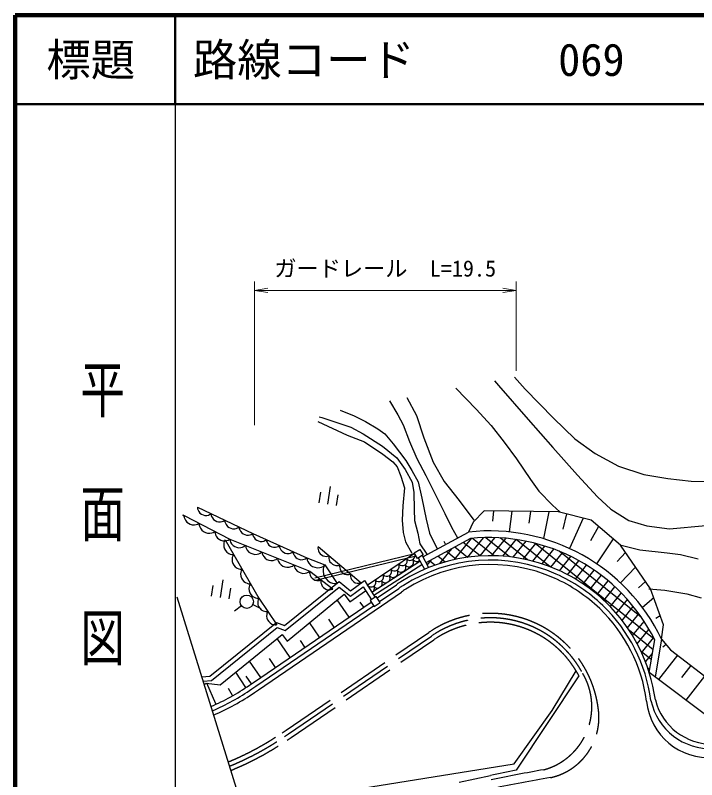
# Model space of a CAD drawing. Units: millimetres, scale not verified. Extents: x 40000 to 680000, y 20000 to 380000.
# Drawn here: x 40000 to 116746, y 293897 to 380000 of the extents above; entities that cross this region are included whole.
import ezdxf
from ezdxf.enums import TextEntityAlignment as Align

# ---------------------------------------------------------------- set-up
doc = ezdxf.new("R2010")
doc.units = ezdxf.units.MM
doc.header["$LTSCALE"] = 1000
doc.linetypes.add('DASHED', pattern=[7.5, 6, -1.5])
for name, color, linetype, lineweight in [('M-BGD', 7, 'Continuous', 25), ('M-STR-HTXT', 7, 'Continuous', 13), ('M-TTL', 2, 'Continuous', 140), ('M-TTL-BAND', 7, 'Continuous', 25), ('M-TTL-LINE', 7, 'Continuous', 50)]:
    doc.layers.add(name, color=color, linetype=linetype, lineweight=lineweight)
doc.layers.add('M-TTL-TXT', color=7, linetype='Continuous')
doc.styles.add('@ＭＳ ゴシック', font='')
doc.styles.add('ＭＳ ゴシック', font='')
doc.styles.get('@ＭＳ ゴシック').set_extended_font_data('@MS Gothic')
doc.styles.get('ＭＳ ゴシック').set_extended_font_data('MS Gothic')

# ---------------------------------------------------------------- blocks, each defined once
blk = doc.blocks.new('open_arrow')
at = {"color": 0, "linetype": 'Continuous', "lineweight": -2}
blk.add_lwpolyline([(7.5, 1.25), (0, 0), (7.5, -1.25)], dxfattribs=at)

msp = doc.modelspace()

# ---------------------------------------------------------------- linework, layer by layer
at = {"layer": 'M-BGD'}
for p, q in [((93986, 338817), (94427, 338319)), ((96241, 339242), (97428, 337887)), ((89631, 337995), (91919, 335646)), ((94427, 338319), (97777, 334474)), ((97428, 337887), (100628, 334639)), ((84109, 336954), (85202, 334906)), ((82143, 336583), (83085, 335000)), ((76595, 335537), (78168, 334892)), ((83085, 335000), (83697, 333880)), ((91919, 335646), (93580, 333796)), ((74065, 334262), (77385, 332705)), ((74237, 334787), (74514, 334687)), ((74514, 334687), (77776, 333594)), ((78168, 334892), (79460, 334246)), ((79460, 334246), (80836, 333402)), ((85202, 334906), (85996, 332422)), ((97777, 334474), (100531, 331332)), ((100628, 334639), (103033, 332311)), ((77776, 333594), (79194, 332869)), ((80836, 333402), (81639, 332865)), ((83697, 333880), (84388, 332004)), ((93580, 333796), (95057, 331905)), ((77385, 332705), (79342, 331937)), ((79194, 332869), (81363, 331465)), ((81639, 332865), (82562, 331712)), ((85996, 332422), (87049, 329658)), ((79342, 331937), (81400, 330583)), ((82562, 331712), (83996, 329856)), ((84388, 332004), (85231, 330074)), ((95057, 331905), (96436, 330035)), ((103033, 332311), (105324, 330623)), ((81363, 331465), (82957, 330147)), ((100531, 331332), (103330, 328211)), ((81400, 330583), (82515, 329720)), ((82957, 330147), (83915, 328827)), ((83996, 329856), (84645, 328738)), ((85231, 330074), (86243, 328168)), ((96436, 330035), (98022, 327709)), ((105324, 330623), (107930, 329199)), ((82515, 329720), (82998, 329126)), ((82998, 329126), (83433, 328081)), ((87049, 329658), (88298, 327490)), ((107930, 329199), (110802, 328279)), ((83433, 328081), (83832, 326762)), ((83915, 328827), (84690, 327425)), ((84645, 328738), (85359, 327451)), ((86243, 328168), (87294, 326068)), ((103330, 328211), (105562, 325761)), ((110802, 328279), (113507, 327811)), ((84690, 327425), (84897, 326231)), ((85359, 327451), (85772, 325617)), ((88298, 327490), (90001, 325350)), ((98022, 327709), (98978, 326400)), ((113507, 327811), (116113, 327540)), ((116113, 327540), (119125, 327486)), ((75471, 326919), (75162, 324943)), ((83832, 326762), (83653, 324731)), ((98978, 326400), (100500, 324831)), ((74359, 326283), (74174, 325098)), ((76335, 325974), (76150, 324788)), ((84897, 326231), (84937, 324321)), ((85772, 325617), (86266, 323226)), ((87294, 326068), (88366, 323888)), ((105562, 325761), (107079, 324367)), ((83653, 324731), (83556, 323138)), ((90001, 325350), (91654, 323125)), ((100500, 324831), (101328, 324058)), ((60513, 324594), (60532, 324397)), ((60513, 324594), (66735, 321647)), ((60532, 324397), (60581, 324261)), ((60581, 324261), (60660, 324110)), ((60660, 324110), (60801, 323931)), ((60801, 323931), (60970, 323813)), ((60970, 323813), (61155, 323725)), ((61748, 323708), (61884, 323756)), ((61884, 323756), (62049, 323866)), ((62049, 323866), (62069, 323669)), ((84937, 324321), (84974, 323103)), ((88366, 323888), (89111, 322349)), ((92796, 324185), (91581, 322891)), ((101153, 324067), (92796, 324185)), ((93841, 324170), (93743, 323011)), ((95930, 324141), (95636, 321809)), ((98019, 324111), (97835, 322798)), ((100109, 324081), (99481, 321048)), ((104877, 323125), (101153, 324067)), ((102084, 323831), (101655, 322133)), ((107079, 324367), (109101, 323085)), ((58868, 323746), (58870, 323722)), ((58868, 323746), (59019, 323667)), ((58870, 323722), (58875, 323706)), ((58875, 323706), (58883, 323688)), ((58883, 323688), (58899, 323666)), ((58899, 323666), (58919, 323652)), ((58919, 323652), (58940, 323641)), ((58940, 323641), (58963, 323633)), ((58963, 323633), (58990, 323633)), ((58990, 323633), (59010, 323636)), ((59010, 323636), (59026, 323641)), ((59019, 323667), (59032, 323446)), ((59019, 323667), (64155, 321005)), ((59026, 323641), (59046, 323653)), ((59032, 323446), (59081, 323293)), ((59081, 323293), (59164, 323121)), ((59164, 323121), (59314, 322915)), ((59314, 322915), (59498, 322777)), ((61155, 323725), (61354, 323669)), ((61354, 323669), (61582, 323674)), ((61582, 323674), (61748, 323708)), ((62069, 323669), (62117, 323533)), ((62117, 323533), (62196, 323383)), ((62196, 323383), (62337, 323203)), ((62337, 323203), (62507, 323085)), ((62507, 323085), (62691, 322998)), ((62691, 322998), (62890, 322941)), ((62890, 322941), (63118, 322946)), ((63118, 322946), (63285, 322980)), ((63285, 322980), (63421, 323029)), ((63421, 323029), (63586, 323139)), ((63586, 323139), (63606, 322930)), ((63606, 322930), (63657, 322786)), ((83556, 323138), (83683, 321751)), ((84974, 323103), (85329, 321651)), ((86266, 323226), (86660, 321652)), ((91581, 322891), (91060, 321797)), ((103946, 323361), (102422, 319943)), ((108168, 320314), (104877, 323125)), ((109101, 323085), (111120, 322509)), ((59498, 322777), (59701, 322672)), ((59701, 322672), (59921, 322601)), ((59921, 322601), (60176, 322597)), ((60176, 322597), (60363, 322628)), ((60363, 322628), (60517, 322677)), ((60517, 322677), (60705, 322793)), ((60705, 322793), (60720, 322560)), ((60720, 322560), (60771, 322399)), ((60771, 322399), (60858, 322218)), ((60858, 322218), (61016, 322001)), ((63657, 322786), (63741, 322627)), ((63741, 322627), (63890, 322436)), ((63890, 322436), (64070, 322312)), ((64070, 322312), (64265, 322219)), ((64265, 322219), (64476, 322159)), ((64476, 322159), (64717, 322164)), ((64717, 322164), (64894, 322200)), ((64894, 322200), (65038, 322252)), ((65038, 322252), (65212, 322368)), ((65212, 322368), (65232, 322171)), ((65232, 322171), (65280, 322035)), ((65280, 322035), (65359, 321885)), ((89111, 322349), (89808, 321148)), ((105700, 322422), (104783, 320817)), ((111120, 322509), (113671, 322166)), ((113671, 322166), (117759, 322540)), ((61016, 322001), (61211, 321855)), ((61211, 321855), (61424, 321745)), ((61424, 321745), (61655, 321670)), ((61655, 321670), (61923, 321666)), ((61923, 321666), (62121, 321699)), ((62121, 321699), (62283, 321750)), ((62283, 321750), (62481, 321873)), ((62481, 321873), (62495, 321652)), ((62495, 321652), (62544, 321498)), ((62544, 321498), (62626, 321327)), ((62626, 321327), (62776, 321121)), ((65359, 321885), (65500, 321705)), ((65500, 321705), (65670, 321587)), ((65670, 321587), (65854, 321500)), ((65854, 321500), (66053, 321443)), ((66053, 321443), (66281, 321448)), ((66281, 321448), (66448, 321482)), ((66448, 321482), (66584, 321530)), ((66584, 321530), (66749, 321640)), ((66735, 321647), (66758, 321450)), ((66735, 321647), (72831, 318892)), ((66758, 321450), (66809, 321315)), ((66809, 321315), (66891, 321166)), ((66891, 321166), (67034, 320989)), ((83683, 321751), (83960, 320690)), ((85329, 321651), (85574, 320448)), ((85897, 318994), (91060, 321797)), ((86660, 321652), (87531, 319920)), ((62776, 321121), (62961, 320982)), ((62961, 320982), (63163, 320877)), ((63163, 320877), (63383, 320806)), ((63383, 320806), (63638, 320802)), ((63493, 320562), (63470, 320374)), ((63470, 320374), (63485, 320119)), ((63535, 320718), (63493, 320562)), ((63642, 320912), (63535, 320718)), ((63638, 320802), (63826, 320833)), ((63642, 320912), (67431, 314344)), ((63826, 320833), (63979, 320882)), ((63979, 320882), (64168, 320998)), ((64155, 321005), (64190, 320787)), ((64155, 321005), (73167, 317403)), ((64190, 320787), (64253, 320638)), ((64253, 320638), (64352, 320476)), ((64352, 320476), (64522, 320286)), ((67034, 320989), (67206, 320874)), ((67206, 320874), (67392, 320790)), ((67392, 320790), (67592, 320737)), ((67592, 320737), (67820, 320746)), ((67820, 320746), (67986, 320783)), ((67986, 320783), (68121, 320834)), ((68121, 320834), (68284, 320947)), ((68284, 320947), (68305, 320762)), ((68305, 320762), (68353, 320635)), ((68353, 320635), (68430, 320494)), ((68430, 320494), (68566, 320328)), ((68566, 320328), (68728, 320220)), ((83960, 320690), (84675, 319404)), ((85574, 320448), (86367, 319308)), ((91265, 321055), (86250, 318333)), ((88261, 320783), (88421, 320466)), ((89453, 318688), (91365, 321062)), ((92349, 319096), (90460, 320618)), ((90943, 318945), (92723, 321154)), ((93931, 319106), (91492, 321071)), ((92349, 319096), (93999, 321144)), ((95649, 319006), (92985, 321152)), ((93640, 319104), (95235, 321084)), ((97672, 318660), (94605, 321131)), ((94896, 319070), (96410, 320949)), ((96083, 318949), (97533, 320749)), ((100246, 317871), (96428, 320947)), ((97210, 318753), (98615, 320498)), ((111952, 309725), (98564, 320511)), ((107346, 321017), (105475, 318218)), ((108102, 320364), (110337, 319788)), ((111559, 315390), (108168, 320314)), ((63485, 320119), (63566, 319903)), ((63566, 319903), (63680, 319705)), ((63680, 319705), (63827, 319527)), ((63827, 319527), (64040, 319386)), ((64522, 320286), (64719, 320166)), ((64719, 320166), (64931, 320081)), ((64931, 320081), (65157, 320032)), ((65157, 320032), (65411, 320053)), ((65411, 320053), (65594, 320102)), ((65594, 320102), (65742, 320166)), ((65742, 320166), (65919, 320300)), ((65919, 320300), (65956, 320070)), ((65956, 320070), (66023, 319914)), ((66023, 319914), (66127, 319743)), ((66127, 319743), (66305, 319543)), ((66305, 319543), (66513, 319416)), ((67590, 319416), (67776, 319558)), ((67776, 319558), (67811, 319339)), ((68728, 320220), (68903, 320141)), ((68903, 320141), (69091, 320091)), ((69091, 320091), (69305, 320099)), ((69305, 320099), (69461, 320134)), ((69461, 320134), (69589, 320182)), ((69589, 320182), (69742, 320288)), ((69742, 320288), (69765, 320091)), ((69765, 320091), (69816, 319956)), ((69816, 319956), (69898, 319807)), ((69898, 319807), (70042, 319630)), ((70042, 319630), (70213, 319515)), ((70213, 319515), (70399, 319431)), ((70993, 319424), (71128, 319475)), ((71128, 319475), (71291, 319588)), ((71291, 319588), (71314, 319391)), ((74114, 320159), (74084, 319975)), ((74084, 319975), (74096, 319839)), ((74096, 319839), (74132, 319684)), ((74114, 320159), (78965, 316078)), ((74132, 319684), (74217, 319487)), ((74217, 319487), (74344, 319338)), ((84924, 319453), (85561, 319845)), ((85309, 318827), (84924, 319453)), ((85561, 319845), (85946, 319219)), ((87806, 318238), (89150, 319907)), ((89627, 318721), (88556, 319584)), ((90943, 318945), (89508, 320101)), ((98291, 318502), (99659, 320199)), ((99329, 318196), (100666, 319857)), ((100326, 317839), (101633, 319462)), ((110527, 312158), (101254, 319627)), ((108734, 319493), (107771, 318464)), ((110337, 319788), (113428, 319462)), ((113428, 319462), (114904, 319255)), ((64040, 319386), (64215, 319312)), ((64215, 319312), (64370, 319270)), ((64370, 319270), (64592, 319266)), ((64442, 318917), (64420, 318728)), ((64420, 318728), (64435, 318473)), ((64484, 319072), (64442, 318917)), ((64592, 319266), (64484, 319072)), ((66513, 319416), (66736, 319327)), ((66736, 319327), (66974, 319275)), ((66974, 319275), (67241, 319298)), ((67241, 319298), (67434, 319350)), ((67434, 319350), (67590, 319416)), ((67811, 319339), (67875, 319191)), ((67875, 319191), (67974, 319028)), ((67974, 319028), (68143, 318838)), ((68143, 318838), (68341, 318718)), ((68341, 318718), (68552, 318633)), ((68552, 318633), (68778, 318584)), ((68778, 318584), (69032, 318605)), ((69032, 318605), (69216, 318655)), ((69216, 318655), (69364, 318718)), ((69364, 318718), (69540, 318852)), ((69540, 318852), (69577, 318622)), ((69577, 318622), (69644, 318466)), ((70399, 319431), (70599, 319378)), ((70599, 319378), (70827, 319387)), ((70827, 319387), (70993, 319424)), ((71314, 319391), (71365, 319256)), ((71365, 319256), (71447, 319107)), ((71447, 319107), (71591, 318930)), ((71591, 318930), (71763, 318815)), ((71763, 318815), (71949, 318731)), ((71949, 318731), (72148, 318678)), ((72148, 318678), (72376, 318687)), ((72376, 318687), (72542, 318724)), ((72542, 318724), (72677, 318775)), ((72677, 318775), (72840, 318888)), ((72831, 318892), (72873, 318639)), ((72831, 318892), (74856, 318092)), ((72873, 318639), (72947, 318467)), ((84997, 319334), (73743, 316610)), ((85162, 319066), (73814, 316319)), ((74344, 319338), (74491, 319215)), ((74491, 319215), (74658, 319116)), ((74658, 319116), (74867, 319066)), ((74867, 319066), (75027, 319057)), ((75027, 319057), (75162, 319068)), ((75162, 319068), (75338, 319129)), ((75338, 319129), (75309, 318945)), ((75309, 318945), (75320, 318809)), ((75320, 318809), (75357, 318654)), ((75357, 318654), (75442, 318457)), ((79646, 315817), (84951, 319409)), ((85946, 319219), (85309, 318827)), ((85393, 318878), (86076, 317597)), ((85819, 319140), (86540, 317790)), ((86389, 318073), (86868, 318668)), ((88408, 318419), (87603, 319067)), ((101283, 317434), (102574, 319036)), ((114904, 319255), (116918, 318768)), ((64435, 318473), (64516, 318257)), ((64516, 318257), (64630, 318059)), ((64630, 318059), (64776, 317881)), ((64776, 317881), (64989, 317740)), ((64989, 317740), (65164, 317666)), ((69644, 318466), (69748, 318295)), ((69748, 318295), (69927, 318095)), ((69927, 318095), (70135, 317969)), ((70135, 317969), (70357, 317879)), ((70357, 317879), (70595, 317828)), ((70595, 317828), (70863, 317850)), ((70863, 317850), (71056, 317902)), ((71056, 317902), (71212, 317969)), ((71212, 317969), (71397, 318110)), ((71397, 318110), (71433, 317891)), ((71433, 317891), (71496, 317743)), ((71496, 317743), (71595, 317581)), ((72947, 318467), (73063, 318280)), ((73063, 318280), (73260, 318060)), ((73260, 318060), (73489, 317922)), ((73489, 317922), (73735, 317825)), ((73735, 317825), (73996, 317769)), ((73996, 317769), (74290, 317795)), ((74290, 317795), (74503, 317853)), ((74503, 317853), (74674, 317927)), ((74674, 317927), (74877, 318083)), ((74730, 317829), (74687, 317622)), ((74856, 318092), (74730, 317829)), ((74856, 318092), (76240, 315982)), ((75442, 318457), (75568, 318308)), ((75568, 318308), (75715, 318185)), ((75715, 318185), (75882, 318086)), ((75882, 318086), (76091, 318036)), ((76091, 318036), (76251, 318027)), ((76251, 318027), (76386, 318038)), ((76386, 318038), (76563, 318099)), ((76563, 318099), (76533, 317915)), ((76533, 317915), (76545, 317780)), ((76545, 317780), (76581, 317624)), ((80150, 315025), (85581, 318525)), ((80377, 314668), (85781, 318150)), ((87259, 318060), (86651, 318550)), ((102206, 316985), (103477, 318563)), ((103093, 316493), (104350, 318053)), ((109864, 317852), (108145, 316079)), ((65164, 317666), (65320, 317624)), ((65320, 317624), (65541, 317620)), ((65392, 317271), (65369, 317082)), ((65369, 317082), (65384, 316828)), ((65433, 317426), (65392, 317271)), ((65541, 317620), (65433, 317426)), ((71595, 317581), (71764, 317390)), ((71764, 317390), (71962, 317270)), ((71962, 317270), (72174, 317186)), ((72174, 317186), (72400, 317136)), ((72400, 317136), (72654, 317158)), ((72654, 317158), (72837, 317207)), ((72837, 317207), (72985, 317271)), ((72985, 317271), (73162, 317405)), ((73167, 317403), (73144, 317217)), ((73144, 317217), (73161, 317083)), ((73161, 317083), (73203, 316928)), ((73167, 317403), (75758, 315388)), ((73203, 316928), (73296, 316735)), ((74687, 317622), (74671, 317372)), ((74671, 317372), (74710, 317039)), ((74710, 317039), (74833, 316761)), ((76581, 317624), (76666, 317427)), ((76666, 317427), (76792, 317279)), ((76792, 317279), (76939, 317155)), ((76939, 317155), (77107, 317056)), ((77107, 317056), (77316, 317006)), ((77316, 317006), (77475, 316997)), ((77475, 316997), (77611, 317008)), ((77611, 317008), (77787, 317069)), ((77787, 317069), (77759, 316896)), ((77759, 316896), (77770, 316770)), ((103942, 315952), (105189, 317500)), ((104753, 315365), (106001, 316914)), ((63373, 316405), (63064, 314430)), ((65384, 316828), (65465, 316611)), ((65465, 316611), (65579, 316414)), ((65579, 316414), (65726, 316235)), ((65726, 316235), (65938, 316095)), ((65938, 316095), (66113, 316020)), ((66113, 316020), (66269, 315978)), ((70313, 311273), (76483, 316222)), ((73296, 316735), (73428, 316592)), ((73428, 316592), (73580, 316474)), ((73580, 316474), (73751, 316381)), ((73751, 316381), (73961, 316339)), ((73961, 316339), (74121, 316336)), ((74121, 316336), (74256, 316353)), ((74256, 316353), (74430, 316421)), ((74430, 316421), (74406, 316224)), ((74406, 316224), (74424, 316081)), ((74424, 316081), (74469, 315917)), ((74833, 316761), (74997, 316510)), ((74997, 316510), (75204, 316286)), ((75204, 316286), (75494, 316118)), ((75494, 316118), (75729, 316033)), ((75729, 316033), (75936, 315990)), ((75936, 315990), (76228, 316001)), ((76483, 316222), (77753, 315190)), ((77753, 315190), (79312, 316341)), ((77770, 316770), (77804, 316623)), ((77804, 316623), (77884, 316439)), ((77884, 316439), (78002, 316300)), ((78002, 316300), (78140, 316184)), ((78140, 316184), (78297, 316091)), ((78297, 316091), (78493, 316044)), ((78493, 316044), (78643, 316036)), ((78643, 316036), (78770, 316047)), ((78770, 316047), (78935, 316103)), ((79312, 316341), (80530, 314428)), ((105543, 314752), (106782, 316290)), ((110994, 316210), (110187, 315520)), ((62262, 315770), (62076, 314584)), ((64238, 315461), (64052, 314275)), ((66269, 315978), (66490, 315974)), ((66341, 315625), (66318, 315436)), ((66318, 315436), (66333, 315182)), ((66333, 315182), (66414, 314965)), ((66383, 315781), (66341, 315625)), ((66490, 315974), (66383, 315781)), ((70407, 310707), (76481, 315579)), ((74469, 315917), (74568, 315711)), ((74568, 315711), (74708, 315559)), ((74708, 315559), (74869, 315434)), ((74869, 315434), (75051, 315335)), ((75051, 315335), (75274, 315291)), ((75274, 315291), (75444, 315288)), ((75444, 315288), (75587, 315306)), ((75587, 315306), (75772, 315377)), ((76481, 315579), (77739, 314558)), ((77680, 313937), (79458, 315180)), ((77739, 314558), (79178, 315621)), ((79178, 315621), (80108, 314160)), ((80743, 314369), (82918, 315856)), ((81023, 313954), (83200, 315444)), ((106289, 314083), (107531, 315625)), ((111363, 315403), (113152, 315263)), ((113000, 311357), (111559, 315390)), ((113152, 315263), (115616, 314818)), ((58200, 314484), (76896, 254334)), ((66414, 314965), (66528, 314768)), ((66528, 314768), (66675, 314589)), ((66675, 314589), (66888, 314449)), ((66888, 314449), (67062, 314374)), ((67062, 314374), (67218, 314332)), ((67218, 314332), (67440, 314328)), ((67431, 314344), (67341, 314154)), ((67388, 304019), (83482, 315031)), ((67431, 314344), (69446, 311333)), ((70612, 309504), (77027, 314778)), ((77027, 314778), (77680, 313937)), ((80638, 314524), (79962, 314067)), ((81086, 313862), (80638, 314524)), ((107011, 313386), (108251, 314925)), ((111919, 314382), (110623, 313305)), ((115616, 314818), (117261, 314376)), ((65478, 313483), (64693, 312863)), ((66741, 313622), (67641, 313186)), ((66823, 304844), (80070, 313908)), ((67106, 304432), (80350, 313494)), ((67312, 314004), (67302, 313824)), ((67302, 313824), (67332, 313585)), ((67341, 314154), (67312, 314004)), ((67332, 313585), (67423, 313385)), ((77586, 312209), (76260, 314147)), ((79242, 313342), (78852, 313912)), ((79962, 314067), (80410, 313405)), ((80410, 313405), (81086, 313862)), ((107690, 312634), (108941, 314188)), ((67423, 313385), (67543, 313206)), ((67543, 313206), (67693, 313046)), ((67693, 313046), (67903, 312927)), ((67903, 312927), (68072, 312867)), ((68072, 312867), (68222, 312837)), ((68222, 312837), (68432, 312848)), ((68342, 312658), (68313, 312508)), ((68432, 312848), (68342, 312658)), ((108335, 311841), (109598, 313410)), ((108949, 311010), (110222, 312590)), ((68313, 312508), (68303, 312328)), ((68303, 312328), (68333, 312089)), ((68333, 312089), (68424, 311889)), ((68424, 311889), (68544, 311710)), ((68544, 311710), (68694, 311550)), ((75931, 311076), (75317, 311972)), ((109523, 310128), (110817, 311735)), ((112640, 312365), (112156, 312048)), ((61899, 305564), (69413, 311601)), ((62091, 305077), (69507, 311034)), ((68694, 311550), (68904, 311431)), ((68904, 311431), (69074, 311371)), ((69074, 311371), (69223, 311342)), ((69223, 311342), (69433, 311352)), ((69413, 311601), (70313, 311273)), ((69507, 311034), (70407, 310707)), ((74275, 309943), (73148, 311589)), ((112794, 309724), (113000, 311357)), ((63086, 304578), (70057, 310240)), ((70057, 310240), (70612, 309504)), ((111833, 308537), (109163, 310688)), ((110054, 309193), (111372, 310829)), ((70963, 307677), (69512, 309797)), ((72619, 308810), (72106, 309560)), ((110541, 308203), (111893, 309882)), ((111400, 305980), (112019, 309635)), ((112794, 309724), (112075, 305470)), ((112794, 309724), (113808, 308522)), ((113301, 309123), (112947, 308824)), ((111642, 307407), (110480, 308343)), ((113808, 308522), (119899, 303809)), ((69307, 306544), (68628, 307536)), ((110982, 307157), (111764, 308128)), ((114570, 307932), (112447, 305189)), ((67651, 305411), (66387, 307259)), ((116092, 306754), (115038, 305392)), ((65976, 304276), (64840, 306003)), ((100483, 301679), (103159, 306159)), ((111451, 306277), (111232, 306453)), ((111375, 306051), (111423, 306110)), ((118923, 300298), (111400, 305980)), ((60994, 305496), (61899, 305564)), ((61146, 305006), (62091, 305077)), ((66609, 304697), (66006, 305579)), ((66373, 304536), (66823, 304844)), ((103470, 305605), (96417, 294960)), ((117615, 305576), (115520, 302869)), ((61489, 304769), (63086, 304578)), ((62578, 302428), (61591, 304757)), ((64473, 303386), (64024, 304180)), ((66656, 304124), (67106, 304432)), ((66938, 303711), (67388, 304019)), ((96178, 295669), (100483, 301679)), ((70044, 299172), (70494, 299480)), ((70326, 298759), (70776, 299067)), ((76071, 292449), (96178, 295669)), ((89999, 293636), (93512, 294387))]:
    msp.add_line(p, q, dxfattribs=at)
at = {"layer": 'M-BGD', "linetype": 'DASHED'}
for p, q in [((70494, 299480), (86588, 310492)), ((70776, 299067), (86871, 310079)), ((71059, 298655), (87153, 309667)), ((70608, 298347), (71059, 298655))]:
    msp.add_line(p, q, dxfattribs=at)
at = {"layer": 'M-BGD'}
msp.add_circle((66066, 313949), 750, dxfattribs=at)
for centre, radius, start, end in [((93403, 300415), 21510, 25.64499, 96.25424), ((93422, 300406), 20762, 26.39514, 95.96112), ((83608, 318535), 535, 217.21113, 30.99057), ((93506, 300382), 18750, 66.01257, 122.47436), ((93506, 300382), 18250, 66.01257, 122.47436), ((84334, 318416), 535, 217.21113, 30.99057), ((84493, 319134), 535, 217.21113, 30.99057), ((85218, 319014), 535, 217.21113, 306.70523), ((82724, 317936), 535, 217.21113, 30.99057), ((83450, 317817), 535, 217.21113, 30.99057), ((93506, 300382), 17750, 66.01257, 122.47436), ((80956, 316739), 535, 217.21113, 30.99057), ((81840, 317338), 535, 217.21113, 30.99057), ((81681, 316620), 535, 320.09813, 30.99057), ((82566, 317218), 535, 217.21113, 30.99057), ((93506, 300382), 18250, 46.08, 66.01258), ((93506, 300382), 18750, 46.08, 66.01258), ((80072, 316140), 535, 217.21113, 30.99057), ((80797, 316021), 535, 327.39163, 30.99057), ((81681, 316620), 535, 217.21113, 285.49356), ((93506, 300382), 18750, 122.47436, 124.38043), ((93506, 300382), 17750, 46.08, 66.01258), ((80797, 316021), 535, 217.21113, 278.20005), ((79913, 315422), 535, 333.05165, 30.99057), ((93506, 300382), 18250, 122.47436, 124.38043), ((93506, 300382), 17750, 122.47436, 124.38043), ((93506, 300382), 18250, 7.64474, 46.08), ((93506, 300382), 18750, 7.64474, 46.08), ((93506, 300382), 17750, 7.64474, 46.08), ((93506, 300382), 12250, 122.47436, 124.38043), ((93506, 300382), 11750, 122.47436, 124.38043), ((93506, 300382), 11250, 122.47436, 124.38043), ((50443, 319734), 18601, 305.59555, 306.43332), ((51550, 326201), 26250, 293.54849, 304.38041), ((51550, 326201), 26750, 293.4306, 304.38041), ((51550, 326201), 27250, 293.31707, 304.38041), ((118091, 303427), 7026, 185.58104, 275.02835), ((118259, 304229), 6815, 192.02151, 273.18737), ((118451, 304484), 6562, 194.17936, 271.33093), ((134543, 94046), 204500, 100.74481, 101.57449), ((134543, 94046), 204000, 99.88156, 101.57449), ((134543, 94046), 203000, 99.72177, 101.57449)]:
    msp.add_arc(centre, radius, start, end, dxfattribs=at)
at = {"layer": 'M-BGD', "linetype": 'DASHED'}
for centre, radius, start, end in [((93506, 300382), 12250, 66.01257, 122.47436), ((93506, 300382), 11750, 66.01257, 122.47436), ((93506, 300382), 11250, 66.01257, 122.47436), ((93506, 300382), 11750, 46.08, 66.01258), ((93506, 300382), 12250, 46.08, 66.01258), ((93506, 300382), 11250, 46.08, 66.01258), ((93506, 300382), 12250, 7.64474, 46.08), ((93506, 300382), 11250, 27.66366, 46.08), ((93506, 300382), 11750, 28.99619, 46.08), ((97569, 302120), 7367, 285.47261, 32.494), ((98796, 300912), 6938, 282.21121, 9.11845), ((51550, 326201), 32750, 292.29802, 304.38041), ((51550, 326201), 33250, 292.22216, 304.38041), ((51550, 326201), 33750, 292.14856, 304.38041)]:
    msp.add_arc(centre, radius, start, end, dxfattribs=at)
at = {"layer": 'M-STR-HTXT'}
for p, q in [((66925, 333838), (66925, 350016)), ((96417, 339944), (96417, 350016)), ((66925, 349016), (96417, 349016))]:
    msp.add_line(p, q, dxfattribs=at)
at = {"layer": 'M-TTL'}
for p, q in [((40000, 380000), (40000, 20000)), ((680000, 380000), (40000, 380000))]:
    msp.add_line(p, q, dxfattribs=at)
at = {"layer": 'M-TTL-BAND'}
msp.add_line((58000, 370000), (58000, 20000), dxfattribs=at)
at = {"layer": 'M-TTL-LINE'}
for p, q in [((58000, 380000), (58000, 370000)), ((40000, 370000), (680000, 370000))]:
    msp.add_line(p, q, dxfattribs=at)

# ---------------------------------------------------------------- block references
at = {"layer": 'M-STR-HTXT', "xscale": 200, "yscale": 200}
msp.add_blockref('open_arrow', (66925, 349016), dxfattribs=at)
at = {"layer": 'M-STR-HTXT', "xscale": 200, "yscale": 200, "rotation": 180}
msp.add_blockref('open_arrow', (96417, 349016), dxfattribs=at)

# ---------------------------------------------------------------- texts
at = {"layer": 'M-STR-HTXT', "style": 'ＭＳ ゴシック'}
msp.add_text('ガードレール\u3000L=19.5', height=1833, dxfattribs=at).set_placement((69171, 350016), align=Align.BOTTOM_LEFT)
at = {"layer": 'M-TTL-BAND', "style": '@ＭＳ ゴシック', "width": 1.4}
msp.add_text('平  面  図', height=3666, rotation=270, dxfattribs=at).set_placement((49777, 306475), align=Align.MIDDLE_RIGHT)
at = {"layer": 'M-TTL-TXT', "style": 'ＭＳ ゴシック'}
msp.add_text('標題', height=3666, dxfattribs=at).set_placement((48500, 375000), align=Align.MIDDLE_CENTER)
for s, p in [('路線コード', (60000, 375000)), ('069', (101142, 375000))]:
    msp.add_text(s, height=3666, dxfattribs=at).set_placement(p, align=Align.MIDDLE_LEFT)

doc.saveas('drawing.dxf')
